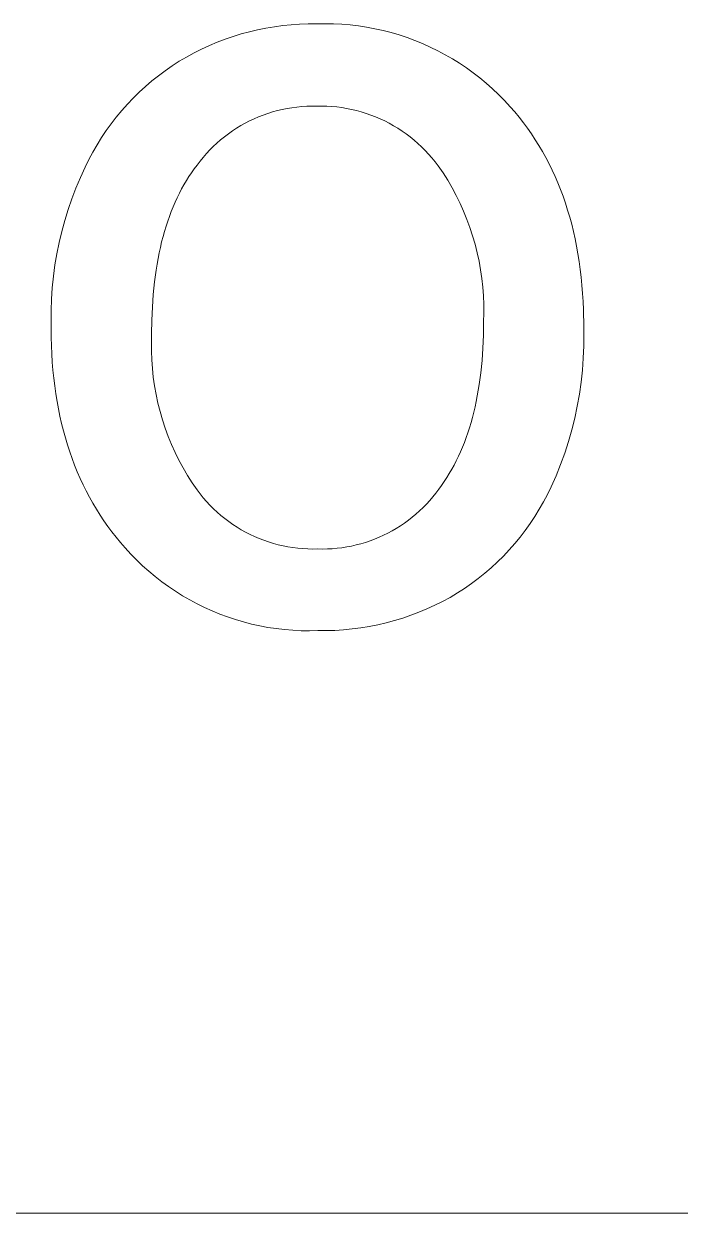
# Model space of a CAD drawing. Header units: millimetres. Extents: x 1348 to 6197, y -150 to 3238.
# Drawn here: x 4725.2 to 4763.5, y 121.2 to 190.6 of the extents above; entities that cross this region are included whole.
import ezdxf

# ---------------------------------------------------------------- set-up
doc = ezdxf.new("R2010")
doc.units = ezdxf.units.MM
doc.header["$MEASUREMENT"] = 0
doc.layers.add('Domyślny', color=7, linetype='Continuous', true_color=0x000000)

msp = doc.modelspace()

# ---------------------------------------------------------------- linework, layer by layer
at = {"layer": 'Domyślny', "color": 18, "lineweight": 15, "true_color": 0x000000}
for p, q in [((4737.886, 189.957), (4738.364, 190.087)), ((4738.364, 190.087), (4738.846, 190.201)), ((4738.846, 190.201), (4739.331, 190.299)), ((4739.331, 190.299), (4739.819, 190.38)), ((4739.819, 190.38), (4740.309, 190.445)), ((4740.309, 190.445), (4740.802, 190.494)), ((4740.802, 190.494), (4741.296, 190.527)), ((4741.296, 190.527), (4741.79, 190.542)), ((4741.79, 190.542), (4742.285, 190.542)), ((4742.285, 190.542), (4742.773, 190.551)), ((4742.773, 190.551), (4743.261, 190.545)), ((4743.261, 190.545), (4743.748, 190.521)), ((4743.748, 190.521), (4744.234, 190.481)), ((4744.234, 190.481), (4744.719, 190.425)), ((4744.719, 190.425), (4745.201, 190.352)), ((4745.201, 190.352), (4745.681, 190.263)), ((4745.681, 190.263), (4746.157, 190.158)), ((4746.157, 190.158), (4746.629, 190.036)), ((4736.028, 189.28), (4736.484, 189.472)), ((4736.484, 189.472), (4736.946, 189.65)), ((4736.946, 189.65), (4737.414, 189.811)), ((4737.414, 189.811), (4737.886, 189.957)), ((4746.629, 190.036), (4747.098, 189.899)), ((4747.098, 189.899), (4747.561, 189.746)), ((4747.561, 189.746), (4748.018, 189.577)), ((4748.018, 189.577), (4748.47, 189.393)), ((4748.47, 189.393), (4748.915, 189.193)), ((4734.702, 188.613), (4735.136, 188.85)), ((4735.136, 188.85), (4735.578, 189.073)), ((4735.578, 189.073), (4736.028, 189.28)), ((4748.915, 189.193), (4749.353, 188.979)), ((4749.353, 188.979), (4749.784, 188.75)), ((4749.784, 188.75), (4750.207, 188.506)), ((4733.456, 187.816), (4733.861, 188.096)), ((4733.861, 188.096), (4734.276, 188.362)), ((4734.276, 188.362), (4734.702, 188.613)), ((4750.207, 188.506), (4750.621, 188.248)), ((4750.621, 188.248), (4751.026, 187.977)), ((4751.026, 187.977), (4751.422, 187.691)), ((4732.675, 187.216), (4733.06, 187.522)), ((4733.06, 187.522), (4733.456, 187.816)), ((4751.422, 187.691), (4751.807, 187.393)), ((4751.807, 187.393), (4752.183, 187.081)), ((4731.936, 186.563), (4732.3, 186.896)), ((4732.3, 186.896), (4732.675, 187.216)), ((4752.183, 187.081), (4752.547, 186.757)), ((4752.547, 186.757), (4752.901, 186.421)), ((4731.245, 185.862), (4731.584, 186.218)), ((4731.584, 186.218), (4731.936, 186.563)), ((4752.901, 186.421), (4753.243, 186.073)), ((4753.243, 186.073), (4753.573, 185.713)), ((4730.602, 185.115), (4730.917, 185.494)), ((4730.917, 185.494), (4731.245, 185.862)), ((4739.168, 185.231), (4738.899, 185.126)), ((4739.441, 185.326), (4739.168, 185.231)), ((4739.717, 185.412), (4739.441, 185.326)), ((4739.995, 185.489), (4739.717, 185.412)), ((4740.276, 185.555), (4739.995, 185.489)), ((4740.56, 185.612), (4740.276, 185.555)), ((4740.845, 185.659), (4740.56, 185.612)), ((4741.131, 185.697), (4740.845, 185.659)), ((4741.419, 185.724), (4741.131, 185.697)), ((4741.707, 185.741), (4741.419, 185.724)), ((4741.996, 185.748), (4741.707, 185.741)), ((4742.285, 185.746), (4741.996, 185.748)), ((4742.578, 185.749), (4742.285, 185.746)), ((4742.871, 185.742), (4742.578, 185.749)), ((4743.164, 185.726), (4742.871, 185.742)), ((4743.456, 185.699), (4743.164, 185.726)), ((4743.747, 185.661), (4743.456, 185.699)), ((4744.037, 185.614), (4743.747, 185.661)), ((4744.324, 185.557), (4744.037, 185.614)), ((4744.61, 185.49), (4744.324, 185.557)), ((4744.893, 185.413), (4744.61, 185.49)), ((4745.173, 185.327), (4744.893, 185.413)), ((4745.45, 185.231), (4745.173, 185.327)), ((4745.723, 185.125), (4745.45, 185.231)), ((4753.573, 185.713), (4753.838, 185.409)), ((4753.838, 185.409), (4754.095, 185.098)), ((4730.012, 184.326), (4730.301, 184.725)), ((4730.301, 184.725), (4730.602, 185.115)), ((4737.863, 184.615), (4737.616, 184.465)), ((4738.115, 184.756), (4737.863, 184.615)), ((4738.372, 184.888), (4738.115, 184.756)), ((4738.633, 185.012), (4738.372, 184.888)), ((4738.899, 185.126), (4738.633, 185.012)), ((4745.993, 185.01), (4745.723, 185.125)), ((4746.258, 184.885), (4745.993, 185.01)), ((4746.519, 184.752), (4746.258, 184.885)), ((4746.776, 184.609), (4746.519, 184.752)), ((4747.027, 184.458), (4746.776, 184.609)), ((4754.095, 185.098), (4754.343, 184.782)), ((4754.343, 184.782), (4754.582, 184.458)), ((4729.478, 183.498), (4729.738, 183.916)), ((4729.738, 183.916), (4730.012, 184.326)), ((4736.907, 183.966), (4736.683, 183.784)), ((4737.138, 184.141), (4736.907, 183.966)), ((4737.374, 184.307), (4737.138, 184.141)), ((4737.616, 184.465), (4737.374, 184.307)), ((4747.273, 184.298), (4747.027, 184.458)), ((4747.513, 184.13), (4747.273, 184.298)), ((4747.747, 183.954), (4747.513, 184.13)), ((4747.975, 183.769), (4747.747, 183.954)), ((4754.582, 184.458), (4754.814, 184.129)), ((4754.814, 184.129), (4755.036, 183.793)), ((4729.232, 183.071), (4729.478, 183.498)), ((4736.051, 183.192), (4735.854, 182.98)), ((4736.255, 183.396), (4736.051, 183.192)), ((4736.466, 183.594), (4736.255, 183.396)), ((4736.683, 183.784), (4736.466, 183.594)), ((4748.197, 183.577), (4747.975, 183.769)), ((4748.411, 183.377), (4748.197, 183.577)), ((4748.619, 183.17), (4748.411, 183.377)), ((4748.819, 182.956), (4748.619, 183.17)), ((4755.036, 183.793), (4755.251, 183.452)), ((4755.251, 183.452), (4755.456, 183.104)), ((4728.785, 182.193), (4729.001, 182.636)), ((4729.001, 182.636), (4729.232, 183.071)), ((4735.483, 182.537), (4735.309, 182.306)), ((4735.665, 182.762), (4735.483, 182.537)), ((4735.854, 182.98), (4735.665, 182.762)), ((4749.012, 182.735), (4748.819, 182.956)), ((4749.197, 182.508), (4749.012, 182.735)), ((4749.374, 182.274), (4749.197, 182.508)), ((4755.456, 183.104), (4755.654, 182.749)), ((4755.654, 182.749), (4755.843, 182.389)), ((4728.506, 181.588), (4728.785, 182.193)), ((4734.989, 181.868), (4734.837, 181.639)), ((4735.147, 182.09), (4734.989, 181.868)), ((4735.309, 182.306), (4735.147, 182.09)), ((4749.66, 181.853), (4749.374, 182.274)), ((4749.931, 181.423), (4749.66, 181.853)), ((4755.843, 182.389), (4756.023, 182.022)), ((4756.023, 182.022), (4756.195, 181.649)), ((4728.247, 180.975), (4728.506, 181.588)), ((4734.548, 181.166), (4734.411, 180.92)), ((4734.69, 181.405), (4734.548, 181.166)), ((4734.837, 181.639), (4734.69, 181.405)), ((4750.186, 180.984), (4749.931, 181.423)), ((4756.195, 181.649), (4756.358, 181.269)), ((4756.358, 181.269), (4756.513, 180.884)), ((4727.791, 179.723), (4728.009, 180.353)), ((4728.009, 180.353), (4728.247, 180.975)), ((4734.153, 180.411), (4734.031, 180.148)), ((4734.279, 180.668), (4734.153, 180.411)), ((4734.411, 180.92), (4734.279, 180.668)), ((4750.426, 180.535), (4750.186, 180.984)), ((4750.651, 180.079), (4750.426, 180.535)), ((4756.513, 180.884), (4756.66, 180.492)), ((4756.66, 180.492), (4756.798, 180.094)), ((4727.594, 179.087), (4727.791, 179.723)), ((4733.915, 179.878), (4733.804, 179.603)), ((4734.031, 180.148), (4733.915, 179.878)), ((4750.859, 179.616), (4750.651, 180.079)), ((4756.798, 180.094), (4756.928, 179.69)), ((4756.928, 179.69), (4757.049, 179.279)), ((4727.419, 178.444), (4727.594, 179.087)), ((4733.597, 179.036), (4733.501, 178.743)), ((4733.698, 179.322), (4733.597, 179.036)), ((4733.804, 179.603), (4733.698, 179.322)), ((4751.051, 179.145), (4750.859, 179.616)), ((4751.227, 178.668), (4751.051, 179.145)), ((4757.049, 179.279), (4757.162, 178.862)), ((4727.265, 177.796), (4727.419, 178.444)), ((4733.41, 178.444), (4733.325, 178.14)), ((4733.501, 178.743), (4733.41, 178.444)), ((4751.386, 178.185), (4751.227, 178.668)), ((4757.162, 178.862), (4757.267, 178.439)), ((4757.267, 178.439), (4757.363, 178.01)), ((4727.132, 177.143), (4727.265, 177.796)), ((4733.245, 177.83), (4733.17, 177.514)), ((4733.325, 178.14), (4733.245, 177.83)), ((4751.528, 177.697), (4751.386, 178.185)), ((4751.653, 177.204), (4751.528, 177.697)), ((4757.363, 178.01), (4757.451, 177.574)), ((4757.451, 177.574), (4757.53, 177.133)), ((4727.022, 176.486), (4727.132, 177.143)), ((4733.1, 177.192), (4733.035, 176.864)), ((4733.17, 177.514), (4733.1, 177.192)), ((4751.76, 176.707), (4751.653, 177.204)), ((4757.53, 177.133), (4757.601, 176.685)), ((4726.933, 175.826), (4727.022, 176.486)), ((4732.921, 176.191), (4732.827, 175.494)), ((4732.975, 176.53), (4732.921, 176.191)), ((4733.035, 176.864), (4732.975, 176.53)), ((4751.85, 176.207), (4751.76, 176.707)), ((4751.923, 175.703), (4751.85, 176.207)), ((4757.601, 176.685), (4757.664, 176.23)), ((4757.664, 176.23), (4757.718, 175.77)), ((4726.867, 175.163), (4726.933, 175.826)), ((4732.827, 175.494), (4732.754, 174.774)), ((4751.978, 175.198), (4751.923, 175.703)), ((4757.718, 175.77), (4757.764, 175.303)), ((4726.822, 174.498), (4726.867, 175.163)), ((4752.016, 174.691), (4751.978, 175.198)), ((4757.764, 175.303), (4757.801, 174.83)), ((4757.801, 174.83), (4757.83, 174.351)), ((4726.8, 173.833), (4726.822, 174.498)), ((4732.754, 174.774), (4732.703, 174.03)), ((4752.036, 174.183), (4752.016, 174.691)), ((4752.038, 173.675), (4752.036, 174.183)), ((4757.83, 174.351), (4757.851, 173.865)), ((4726.799, 173.166), (4726.8, 173.833)), ((4732.703, 174.03), (4732.671, 173.263)), ((4752.022, 173.166), (4752.038, 173.675)), ((4757.851, 173.865), (4757.868, 172.876)), ((4726.799, 172.763), (4726.799, 173.166)), ((4726.803, 172.268), (4726.799, 172.763)), ((4732.671, 173.263), (4732.661, 172.472)), ((4752.012, 172.393), (4752.022, 173.166)), ((4757.868, 172.876), (4757.868, 172.472)), ((4726.816, 171.779), (4726.803, 172.268)), ((4732.661, 172.472), (4732.645, 171.964)), ((4751.982, 171.642), (4752.012, 172.393)), ((4757.868, 172.472), (4757.866, 171.764)), ((4726.837, 171.297), (4726.816, 171.779)), ((4732.645, 171.964), (4732.647, 171.455)), ((4732.647, 171.455), (4732.667, 170.947)), ((4751.932, 170.913), (4751.982, 171.642)), ((4757.866, 171.764), (4757.84, 171.056)), ((4726.867, 170.82), (4726.837, 171.297)), ((4726.905, 170.35), (4726.867, 170.82)), ((4732.667, 170.947), (4732.704, 170.44)), ((4751.861, 170.205), (4751.932, 170.913)), ((4757.84, 171.056), (4757.789, 170.35)), ((4726.952, 169.887), (4726.905, 170.35)), ((4732.704, 170.44), (4732.759, 169.935)), ((4751.77, 169.519), (4751.861, 170.205)), ((4757.789, 170.35), (4757.714, 169.645)), ((4727.007, 169.429), (4726.952, 169.887)), ((4727.071, 168.978), (4727.007, 169.429)), ((4732.759, 169.935), (4732.832, 169.432)), ((4732.832, 169.432), (4732.922, 168.931)), ((4751.717, 169.185), (4751.77, 169.519)), ((4757.714, 169.645), (4757.614, 168.944)), ((4727.143, 168.532), (4727.071, 168.978)), ((4732.922, 168.931), (4733.029, 168.434)), ((4751.595, 168.532), (4751.659, 168.856)), ((4751.659, 168.856), (4751.717, 169.185)), ((4757.614, 168.944), (4757.49, 168.247)), ((4727.223, 168.093), (4727.143, 168.532)), ((4727.312, 167.661), (4727.223, 168.093)), ((4733.029, 168.434), (4733.154, 167.941)), ((4733.154, 167.941), (4733.296, 167.453)), ((4751.374, 167.593), (4751.453, 167.901)), ((4751.453, 167.901), (4751.527, 168.214)), ((4751.527, 168.214), (4751.595, 168.532)), ((4757.49, 168.247), (4757.343, 167.554)), ((4727.41, 167.234), (4727.312, 167.661)), ((4727.516, 166.813), (4727.41, 167.234)), ((4733.296, 167.453), (4733.455, 166.97)), ((4751.201, 166.995), (4751.29, 167.291)), ((4751.29, 167.291), (4751.374, 167.593)), ((4757.343, 167.554), (4757.171, 166.867)), ((4727.63, 166.399), (4727.516, 166.813)), ((4733.455, 166.97), (4733.631, 166.493)), ((4733.631, 166.493), (4733.823, 166.022)), ((4751.008, 166.418), (4751.107, 166.704)), ((4751.107, 166.704), (4751.201, 166.995)), ((4757.171, 166.867), (4756.976, 166.186)), ((4727.752, 165.991), (4727.63, 166.399)), ((4727.883, 165.589), (4727.752, 165.991)), ((4733.823, 166.022), (4734.031, 165.559)), ((4750.678, 165.594), (4750.793, 165.863)), ((4750.793, 165.863), (4750.903, 166.138)), ((4750.903, 166.138), (4751.008, 166.418)), ((4756.976, 166.186), (4756.757, 165.512)), ((4728.022, 165.193), (4727.883, 165.589)), ((4728.17, 164.803), (4728.022, 165.193)), ((4734.031, 165.559), (4734.256, 165.103)), ((4734.256, 165.103), (4734.496, 164.655)), ((4750.432, 165.071), (4750.558, 165.33)), ((4750.558, 165.33), (4750.678, 165.594)), ((4756.757, 165.512), (4756.515, 164.847)), ((4728.326, 164.42), (4728.17, 164.803)), ((4728.49, 164.043), (4728.326, 164.42)), ((4734.496, 164.655), (4734.752, 164.215)), ((4750.024, 164.328), (4750.165, 164.571)), ((4750.165, 164.571), (4750.301, 164.818)), ((4750.301, 164.818), (4750.432, 165.071)), ((4756.515, 164.847), (4756.25, 164.19)), ((4728.663, 163.671), (4728.49, 164.043)), ((4734.752, 164.215), (4735.023, 163.785)), ((4735.023, 163.785), (4735.309, 163.365)), ((4749.569, 163.634), (4749.726, 163.86)), ((4749.726, 163.86), (4749.878, 164.091)), ((4749.878, 164.091), (4750.024, 164.328)), ((4756.25, 164.19), (4755.963, 163.542)), ((4728.844, 163.306), (4728.663, 163.671)), ((4729.034, 162.947), (4728.844, 163.306)), ((4735.309, 163.365), (4735.485, 163.133)), ((4735.485, 163.133), (4735.669, 162.907)), ((4749.062, 162.965), (4749.238, 163.186)), ((4749.238, 163.186), (4749.406, 163.413)), ((4749.406, 163.413), (4749.569, 163.634)), ((4755.747, 163.1), (4755.518, 162.665)), ((4755.963, 163.542), (4755.747, 163.1)), ((4729.231, 162.594), (4729.034, 162.947)), ((4729.437, 162.247), (4729.231, 162.594)), ((4735.669, 162.907), (4735.86, 162.688)), ((4735.86, 162.688), (4736.059, 162.475)), ((4736.059, 162.475), (4736.266, 162.27)), ((4748.287, 162.143), (4748.491, 162.339)), ((4748.491, 162.339), (4748.688, 162.541)), ((4748.688, 162.541), (4748.879, 162.75)), ((4748.879, 162.75), (4749.062, 162.965)), ((4755.518, 162.665), (4755.273, 162.238)), ((4729.651, 161.906), (4729.437, 162.247)), ((4729.874, 161.572), (4729.651, 161.906)), ((4736.266, 162.27), (4736.479, 162.071)), ((4736.479, 162.071), (4736.699, 161.881)), ((4736.699, 161.881), (4736.925, 161.698)), ((4736.925, 161.698), (4737.158, 161.523)), ((4747.636, 161.6), (4747.859, 161.773)), ((4747.859, 161.773), (4748.076, 161.955)), ((4748.076, 161.955), (4748.287, 162.143)), ((4755.014, 161.819), (4754.742, 161.41)), ((4755.273, 162.238), (4755.014, 161.819)), ((4730.105, 161.243), (4729.874, 161.572)), ((4730.344, 160.921), (4730.105, 161.243)), ((4730.591, 160.604), (4730.344, 160.921)), ((4737.158, 161.523), (4737.396, 161.356)), ((4737.396, 161.356), (4737.641, 161.197)), ((4737.641, 161.197), (4737.89, 161.047)), ((4737.89, 161.047), (4738.145, 160.906)), ((4746.441, 160.849), (4746.69, 160.983)), ((4746.69, 160.983), (4746.934, 161.125)), ((4746.934, 161.125), (4747.174, 161.275)), ((4747.174, 161.275), (4747.408, 161.434)), ((4747.408, 161.434), (4747.636, 161.6)), ((4754.455, 161.01), (4754.155, 160.62)), ((4754.742, 161.41), (4754.455, 161.01)), ((4730.847, 160.294), (4730.591, 160.604)), ((4731.111, 159.99), (4730.847, 160.294)), ((4738.145, 160.906), (4738.404, 160.774)), ((4738.404, 160.774), (4738.668, 160.651)), ((4738.668, 160.651), (4738.936, 160.537)), ((4738.936, 160.537), (4739.207, 160.432)), ((4739.207, 160.432), (4739.482, 160.337)), ((4739.482, 160.337), (4739.761, 160.251)), ((4739.761, 160.251), (4740.042, 160.175)), ((4744.592, 160.158), (4744.865, 160.23)), ((4744.865, 160.23), (4745.136, 160.311)), ((4745.136, 160.311), (4745.404, 160.401)), ((4745.404, 160.401), (4745.669, 160.499)), ((4745.669, 160.499), (4745.93, 160.607)), ((4745.93, 160.607), (4746.188, 160.724)), ((4746.188, 160.724), (4746.441, 160.849)), ((4753.843, 160.24), (4753.517, 159.872)), ((4754.155, 160.62), (4753.843, 160.24)), ((4731.439, 159.631), (4731.111, 159.99)), ((4731.778, 159.283), (4731.439, 159.631)), ((4740.042, 160.175), (4740.325, 160.109)), ((4740.325, 160.109), (4740.611, 160.053)), ((4740.611, 160.053), (4740.898, 160.006)), ((4740.898, 160.006), (4741.187, 159.97)), ((4741.187, 159.97), (4741.477, 159.944)), ((4741.477, 159.944), (4741.768, 159.927)), ((4741.768, 159.927), (4742.059, 159.921)), ((4742.059, 159.921), (4742.35, 159.925)), ((4742.35, 159.925), (4742.632, 159.921)), ((4742.632, 159.921), (4742.915, 159.926)), ((4742.915, 159.926), (4743.197, 159.941)), ((4743.197, 159.941), (4743.479, 159.966)), ((4743.479, 159.966), (4743.759, 160)), ((4743.759, 160), (4744.039, 160.043)), ((4744.039, 160.043), (4744.316, 160.096)), ((4744.316, 160.096), (4744.592, 160.158)), ((4753.517, 159.872), (4753.179, 159.514)), ((4732.13, 158.947), (4731.778, 159.283)), ((4732.492, 158.624), (4732.13, 158.947)), ((4752.83, 159.168), (4752.468, 158.834)), ((4753.179, 159.514), (4752.83, 159.168)), ((4732.866, 158.312), (4732.492, 158.624)), ((4733.25, 158.014), (4732.866, 158.312)), ((4751.713, 158.204), (4751.32, 157.908)), ((4752.096, 158.512), (4751.713, 158.204)), ((4752.468, 158.834), (4752.096, 158.512)), ((4733.643, 157.729), (4733.25, 158.014)), ((4734.047, 157.457), (4733.643, 157.729)), ((4734.459, 157.2), (4734.047, 157.457)), ((4750.917, 157.626), (4750.504, 157.358)), ((4751.32, 157.908), (4750.917, 157.626)), ((4734.88, 156.956), (4734.459, 157.2)), ((4735.308, 156.727), (4734.88, 156.956)), ((4749.626, 156.866), (4749.175, 156.642)), ((4750.069, 157.104), (4749.626, 156.866)), ((4750.504, 157.358), (4750.069, 157.104)), ((4735.745, 156.513), (4735.308, 156.727)), ((4736.188, 156.313), (4735.745, 156.513)), ((4736.638, 156.129), (4736.188, 156.313)), ((4737.094, 155.96), (4736.638, 156.129)), ((4748.253, 156.239), (4747.782, 156.061)), ((4748.718, 156.433), (4748.253, 156.239)), ((4749.175, 156.642), (4748.718, 156.433)), ((4737.555, 155.807), (4737.094, 155.96)), ((4738.021, 155.669), (4737.555, 155.807)), ((4738.492, 155.548), (4738.021, 155.669)), ((4738.966, 155.442), (4738.492, 155.548)), ((4739.444, 155.353), (4738.966, 155.442)), ((4745.355, 155.407), (4744.858, 155.325)), ((4745.848, 155.506), (4745.355, 155.407)), ((4746.339, 155.621), (4745.848, 155.506)), ((4746.825, 155.751), (4746.339, 155.621)), ((4747.306, 155.898), (4746.825, 155.751)), ((4747.782, 156.061), (4747.306, 155.898)), ((4739.925, 155.28), (4739.444, 155.353)), ((4740.408, 155.223), (4739.925, 155.28)), ((4740.892, 155.183), (4740.408, 155.223)), ((4741.378, 155.159), (4740.892, 155.183)), ((4741.864, 155.152), (4741.378, 155.159)), ((4742.35, 155.161), (4741.864, 155.152)), ((4742.853, 155.161), (4742.35, 155.161)), ((4743.356, 155.177), (4742.853, 155.161)), ((4743.858, 155.21), (4743.356, 155.177)), ((4744.359, 155.259), (4743.858, 155.21)), ((4744.858, 155.325), (4744.359, 155.259)), ((4364.914, 121.189), (6197.487, 121.189))]:
    msp.add_line(p, q, dxfattribs=at)

doc.saveas('drawing.dxf')
